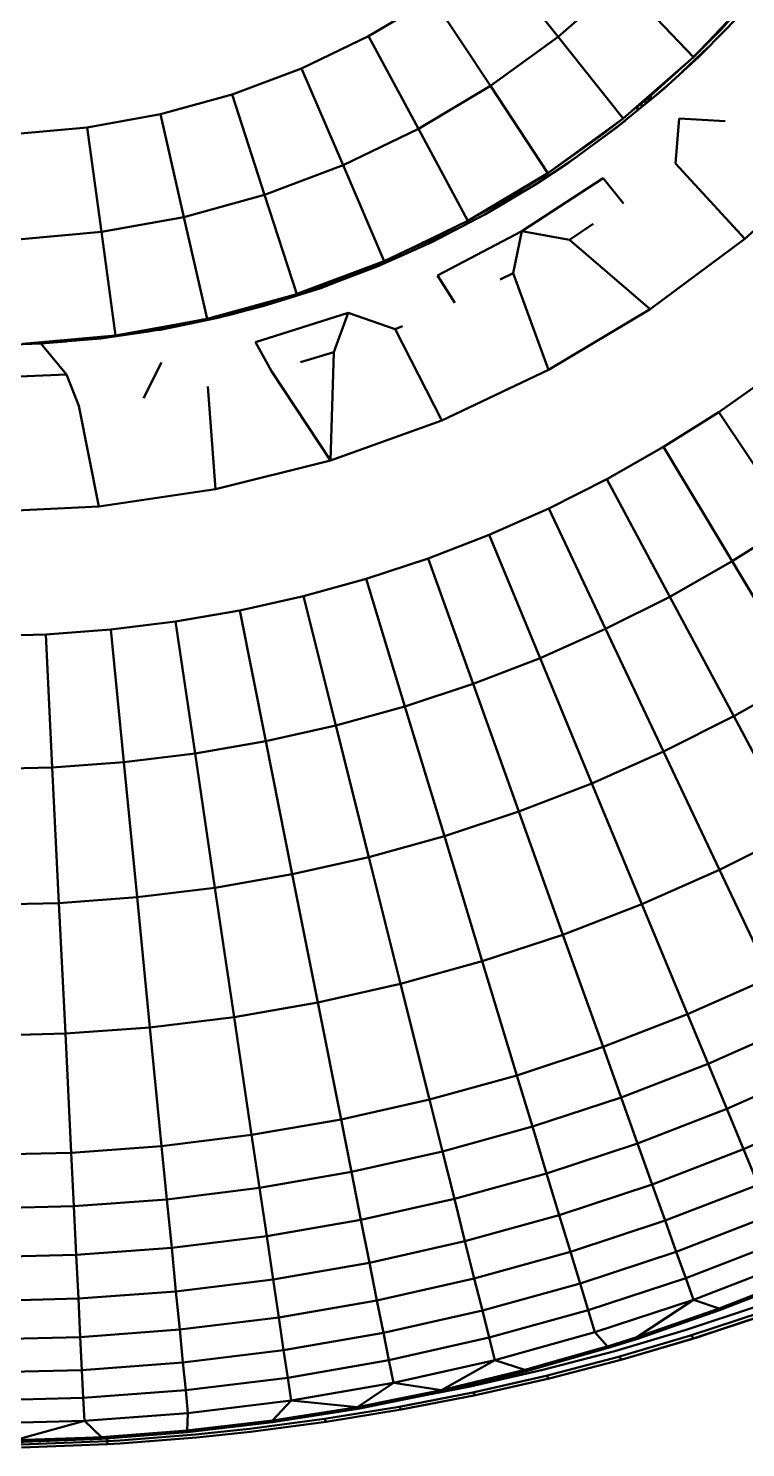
# Model space of a CAD drawing. Header units: millimetres. Extents: x -232 to 1390, y -69 to 653.
# Drawn here: x 170.6 to 197.3, y 50.1 to 103 of the extents above; entities that cross this region are included whole.
import ezdxf

# ---------------------------------------------------------------- set-up
doc = ezdxf.new("R2010")
doc.units = ezdxf.units.MM
doc.layers.add('Видимый контур (ГОСТ)', color=7, linetype='Continuous', lineweight=50)

msp = doc.modelspace()

# ---------------------------------------------------------------- linework, layer by layer
at = {"layer": 'Видимый контур (ГОСТ)'}
for p, q in [((190.339, 102.7), (187.889, 105.772)), ((192.692, 104.756), (190.339, 102.7)), ((192.692, 104.756), (195.382, 101.942)), ((185.647, 104.143), (183.267, 102.721)), ((187.811, 100.864), (185.647, 104.143)), ((195.382, 101.942), (196.901, 103.53)), ((196.439, 102.992), (196.901, 103.53)), ((197.153, 103.548), (196.597, 102.983)), ((180.77, 101.518), (183.267, 102.721)), ((185.129, 99.261), (183.267, 102.721)), ((190.339, 102.7), (187.811, 100.864)), ((190.339, 102.7), (192.766, 99.656)), ((196.439, 102.992), (195.382, 101.942)), ((195.425, 101.983), (196.439, 102.992)), ((196.585, 102.971), (195.579, 101.95)), ((196.597, 102.983), (196.585, 102.971)), ((195.916, 102.293), (194.949, 101.373)), ((193.361, 100.176), (195.382, 101.942)), ((193.669, 100.398), (195.305, 101.874)), ((195.579, 101.95), (194.278, 100.759)), ((195.407, 101.966), (195.425, 101.983)), ((195.412, 101.971), (195.425, 101.983)), ((178.175, 100.544), (180.77, 101.518)), ((182.314, 97.906), (180.77, 101.518)), ((187.811, 100.864), (185.129, 99.261)), ((189.956, 97.615), (187.811, 100.864)), ((194.052, 100.573), (192.928, 99.646)), ((194.468, 100.933), (193.839, 100.398)), ((194.278, 100.759), (194.052, 100.573)), ((175.503, 99.807), (178.175, 100.544)), ((179.389, 96.808), (178.175, 100.544)), ((192.766, 99.656), (193.361, 100.176)), ((193.059, 99.912), (193.669, 100.398)), ((193.297, 100.102), (193.297, 99.95)), ((193.669, 100.398), (193.446, 100.25)), ((193.451, 100.225), (193.451, 100.078)), ((193.591, 100.336), (193.591, 100.193)), ((193.701, 100.427), (193.701, 100.284)), ((193.772, 100.492), (193.772, 100.343)), ((193.797, 100.514), (193.797, 100.363)), ((172.775, 99.312), (175.503, 99.807)), ((176.377, 95.977), (175.503, 99.807)), ((189.956, 97.615), (192.766, 99.656)), ((191.823, 98.927), (192.766, 99.656)), ((192.846, 99.579), (191.957, 98.901)), ((192.928, 99.646), (192.55, 99.335)), ((194.715, 97.967), (194.849, 99.646)), ((194.849, 99.646), (196.56, 99.557)), ((170.014, 99.064), (172.775, 99.312)), ((173.303, 95.419), (172.775, 99.312)), ((185.129, 99.261), (182.314, 97.906)), ((185.129, 99.261), (186.974, 95.833)), ((192.55, 99.335), (191.301, 98.421)), ((190.073, 97.699), (191.823, 98.927)), ((191.073, 98.426), (191.823, 98.927)), ((182.314, 97.906), (179.389, 96.808)), ((182.314, 97.906), (183.844, 94.326)), ((190.74, 98.01), (189.528, 97.21)), ((191.051, 98.238), (190.271, 97.712)), ((191.301, 98.421), (190.74, 98.01)), ((197.305, 95.168), (194.715, 97.967)), ((200.573, 98.13), (197.305, 95.168)), ((192.016, 97.421), (188.985, 95.455)), ((189.154, 97.118), (189.886, 97.568)), ((189.427, 97.298), (189.956, 97.615)), ((190.271, 97.712), (189.519, 97.205)), ((189.886, 97.568), (189.82, 97.533)), ((189.886, 97.568), (189.928, 97.598)), ((192.016, 97.421), (192.777, 96.487)), ((186.974, 95.833), (189.427, 97.298)), ((188.698, 96.818), (189.427, 97.298)), ((189.528, 97.21), (188.859, 96.812)), ((179.389, 96.808), (176.377, 95.977)), ((179.389, 96.808), (180.592, 93.105)), ((188.698, 96.818), (186.974, 95.833)), ((187.479, 96.121), (187.869, 96.33)), ((188.362, 96.517), (187.606, 96.068)), ((187.655, 96.222), (187.869, 96.33)), ((187.869, 96.33), (188.698, 96.818)), ((188.859, 96.812), (188.362, 96.517)), ((176.377, 95.977), (173.303, 95.419)), ((177.243, 92.181), (176.377, 95.977)), ((185.151, 94.955), (186.974, 95.833)), ((187.606, 96.068), (185.624, 95.04)), ((187.719, 96.135), (187.031, 95.772)), ((173.303, 95.419), (170.191, 95.139)), ((173.303, 95.419), (173.825, 91.561)), ((187.031, 95.772), (185.624, 95.04)), ((185.785, 95.219), (186.593, 95.649)), ((188.985, 95.455), (185.839, 93.795)), ((188.658, 93.887), (188.985, 95.455)), ((188.985, 95.455), (190.755, 95.125)), ((191.639, 95.721), (190.755, 95.125)), ((183.844, 94.326), (185.151, 94.955)), ((184.299, 94.524), (185.151, 94.955)), ((185.316, 94.902), (184.461, 94.519)), ((184.634, 94.693), (185.785, 95.219)), ((185.343, 94.919), (184.705, 94.628)), ((185.785, 95.219), (185.295, 95.024)), ((185.624, 95.04), (185.316, 94.902)), ((185.735, 95.097), (185.343, 94.919)), ((193.763, 92.541), (190.755, 95.125)), ((197.305, 95.168), (193.763, 92.541)), ((180.632, 93.12), (183.844, 94.326)), ((181.426, 93.386), (183.635, 94.237)), ((184.461, 94.519), (183.583, 94.126)), ((183.635, 94.237), (183.817, 94.315)), ((184.299, 94.524), (183.844, 94.326)), ((181.426, 93.386), (182.976, 94)), ((182.081, 93.556), (183.609, 94.142)), ((183.583, 94.126), (182.081, 93.556)), ((183.688, 94.173), (183.609, 94.142)), ((185.839, 93.795), (186.49, 92.774)), ((188.658, 93.887), (188.181, 93.642)), ((188.658, 93.887), (189.98, 90.274)), ((181.483, 93.329), (179.809, 92.802)), ((181.736, 93.425), (180.689, 93.079)), ((180.885, 93.215), (181.426, 93.386)), ((181.426, 93.386), (181.125, 93.305)), ((182.081, 93.556), (181.483, 93.329)), ((177.243, 92.181), (180.592, 93.105)), ((177.243, 92.181), (179.644, 92.81)), ((178.046, 92.391), (179.173, 92.673)), ((179.594, 92.735), (178.188, 92.359)), ((179.327, 92.651), (178.741, 92.499)), ((179.173, 92.673), (179.644, 92.81)), ((179.809, 92.802), (179.327, 92.651)), ((179.644, 92.81), (180.592, 93.105)), ((180.592, 93.105), (180.632, 93.12)), ((175.087, 91.765), (176.882, 92.1)), ((177.683, 92.225), (175.493, 91.775)), ((175.902, 91.937), (177.243, 92.181)), ((177.691, 92.227), (176.344, 91.95)), ((176.882, 92.1), (176.438, 92.035)), ((176.882, 92.1), (177.103, 92.155)), ((176.882, 92.1), (177.083, 92.152)), ((178.741, 92.499), (177.683, 92.225)), ((178.188, 92.359), (177.683, 92.225)), ((182.503, 92.402), (179.055, 91.316)), ((181.975, 90.942), (182.503, 92.402)), ((184.258, 91.79), (182.503, 92.402)), ((193.763, 92.541), (189.98, 90.274)), ((171.066, 91.312), (173.825, 91.561)), ((174.484, 91.628), (173.278, 91.452)), ((174.974, 91.699), (173.281, 91.452)), ((174.484, 91.628), (173.281, 91.452)), ((173.825, 91.561), (175.902, 91.937)), ((174.807, 91.706), (173.825, 91.561)), ((174.443, 91.652), (174.554, 91.666)), ((174.974, 91.699), (174.484, 91.628)), ((174.554, 91.666), (174.807, 91.706)), ((174.807, 91.706), (175.902, 91.937)), ((175.339, 91.752), (174.974, 91.699)), ((175.493, 91.775), (175.339, 91.752)), ((176.344, 91.95), (175.491, 91.775)), ((184.534, 91.912), (184.258, 91.79)), ((185.994, 88.388), (184.258, 91.79)), ((171.048, 91.257), (170.037, 91.227)), ((170.365, 91.249), (171.066, 91.312)), ((170.795, 91.288), (172.208, 91.375)), ((172.001, 91.34), (171.046, 91.257)), ((171.905, 91.332), (171.048, 91.257)), ((172.004, 90.105), (171.048, 91.257)), ((172.208, 91.375), (171.586, 91.359)), ((173.281, 91.452), (171.905, 91.332)), ((172.208, 91.375), (173.375, 91.52)), ((172.208, 91.375), (173.266, 91.51)), ((179.645, 90.23), (179.055, 91.316)), ((174.876, 89.226), (175.545, 90.55)), ((181.975, 90.942), (180.732, 90.562)), ((181.975, 90.942), (181.842, 86.903)), ((172.004, 90.105), (168.797, 89.968)), ((172.458, 88.937), (172.004, 90.105)), ((181.842, 86.903), (179.645, 90.23)), ((189.98, 90.274), (185.994, 88.388)), ((198.316, 90.104), (196.327, 88.704)), ((177.274, 89.657), (177.564, 85.831)), ((173.202, 85.184), (172.458, 88.937)), ((185.994, 88.388), (181.842, 86.903)), ((194.272, 87.402), (196.327, 88.704)), ((199.089, 84.57), (196.327, 88.704)), ((192.156, 86.204), (194.272, 87.402)), ((196.828, 83.138), (194.272, 87.402)), ((181.842, 86.903), (177.564, 85.831)), ((177.564, 85.831), (173.202, 85.184)), ((192.156, 86.204), (189.984, 85.11)), ((194.499, 81.819), (192.156, 86.204)), ((173.202, 85.184), (168.797, 84.968)), ((189.984, 85.11), (187.76, 84.124)), ((192.109, 80.616), (189.984, 85.11)), ((196.828, 83.138), (199.089, 84.57)), ((185.491, 83.249), (187.76, 84.124)), ((189.663, 79.531), (187.76, 84.124)), ((183.181, 82.486), (185.491, 83.249)), ((187.166, 78.568), (185.491, 83.249)), ((194.499, 81.819), (196.828, 83.138)), ((199.428, 78.8), (196.828, 83.138)), ((183.181, 82.486), (180.837, 81.837)), ((184.624, 77.729), (183.181, 82.486)), ((180.837, 81.837), (178.464, 81.304)), ((182.045, 77.015), (180.837, 81.837)), ((194.499, 81.819), (192.109, 80.616)), ((196.884, 77.359), (194.499, 81.819)), ((176.068, 80.889), (178.464, 81.304)), ((179.434, 76.429), (178.464, 81.304)), ((173.654, 80.591), (171.228, 80.412)), ((173.654, 80.591), (176.068, 80.889)), ((174.141, 75.644), (173.654, 80.591)), ((176.797, 75.971), (176.068, 80.889)), ((192.109, 80.616), (189.663, 79.531)), ((194.272, 76.044), (192.109, 80.616)), ((171.228, 80.412), (168.797, 80.352)), ((171.472, 75.447), (171.228, 80.412)), ((187.166, 78.568), (189.663, 79.531)), ((191.598, 74.859), (189.663, 79.531)), ((184.624, 77.729), (187.166, 78.568)), ((188.87, 73.806), (187.166, 78.568)), ((196.884, 77.359), (199.428, 78.8)), ((184.624, 77.729), (182.045, 77.015)), ((186.093, 72.889), (184.624, 77.729)), ((196.884, 77.359), (194.272, 76.044)), ((199.182, 73.059), (196.884, 77.359)), ((182.045, 77.015), (179.434, 76.429)), ((183.274, 72.109), (182.045, 77.015)), ((176.797, 75.971), (179.434, 76.429)), ((180.421, 71.468), (179.434, 76.429)), ((174.141, 75.644), (176.797, 75.971)), ((177.539, 70.968), (176.797, 75.971)), ((194.272, 76.044), (191.598, 74.859)), ((196.356, 71.637), (194.272, 76.044)), ((171.472, 75.447), (168.797, 75.381)), ((174.141, 75.644), (171.472, 75.447)), ((171.72, 70.395), (171.472, 75.447)), ((174.637, 70.61), (174.141, 75.644)), ((188.87, 73.806), (191.598, 74.859)), ((193.464, 70.355), (191.598, 74.859)), ((186.093, 72.889), (188.87, 73.806)), ((190.512, 69.216), (188.87, 73.806)), ((199.182, 73.059), (196.356, 71.637)), ((186.093, 72.889), (183.274, 72.109)), ((187.508, 68.224), (186.093, 72.889)), ((183.274, 72.109), (180.421, 71.468)), ((184.459, 67.38), (183.274, 72.109)), ((177.539, 70.968), (180.421, 71.468)), ((181.372, 66.687), (180.421, 71.468)), ((196.356, 71.637), (193.464, 70.355)), ((198.257, 67.618), (196.356, 71.637)), ((174.637, 70.61), (177.539, 70.968)), ((178.255, 66.146), (177.539, 70.968)), ((171.72, 70.395), (168.797, 70.323)), ((174.637, 70.61), (171.72, 70.395)), ((171.96, 65.526), (171.72, 70.395)), ((175.115, 65.759), (174.637, 70.61)), ((190.512, 69.216), (193.464, 70.355)), ((195.165, 66.247), (193.464, 70.355)), ((187.508, 68.224), (190.512, 69.216)), ((192.01, 65.03), (190.512, 69.216)), ((187.508, 68.224), (184.459, 67.38)), ((188.798, 63.969), (187.508, 68.224)), ((184.459, 67.38), (181.372, 66.687)), ((185.539, 63.067), (184.459, 67.38)), ((198.257, 67.618), (195.165, 66.247)), ((178.255, 66.146), (181.372, 66.687)), ((182.239, 62.326), (181.372, 66.687)), ((192.01, 65.03), (195.165, 66.247)), ((195.93, 64.402), (195.165, 66.247)), ((175.115, 65.759), (171.96, 65.526)), ((175.115, 65.759), (178.255, 66.146)), ((175.551, 61.334), (175.115, 65.759)), ((178.907, 61.748), (178.255, 66.146)), ((199.111, 65.812), (195.93, 64.402)), ((171.96, 65.526), (168.797, 65.448)), ((172.178, 61.085), (171.96, 65.526)), ((188.798, 63.969), (192.01, 65.03)), ((192.683, 63.149), (192.01, 65.03)), ((192.683, 63.149), (195.93, 64.402)), ((196.626, 62.72), (195.93, 64.402)), ((199.889, 64.166), (196.626, 62.72)), ((188.798, 63.969), (185.539, 63.067)), ((189.378, 62.058), (188.798, 63.969)), ((185.539, 63.067), (182.239, 62.326)), ((186.024, 61.13), (185.539, 63.067)), ((189.378, 62.058), (192.683, 63.149)), ((193.296, 61.435), (192.683, 63.149)), ((193.296, 61.435), (196.626, 62.72)), ((197.25, 61.214), (196.626, 62.72)), ((200.586, 62.693), (197.25, 61.214)), ((178.907, 61.748), (182.239, 62.326)), ((182.629, 60.367), (182.239, 62.326)), ((189.378, 62.058), (186.024, 61.13)), ((189.907, 60.316), (189.378, 62.058)), ((175.551, 61.334), (178.907, 61.748)), ((179.2, 59.772), (178.907, 61.748)), ((189.907, 60.316), (193.296, 61.435)), ((193.845, 59.901), (193.296, 61.435)), ((172.178, 61.085), (168.797, 61.002)), ((175.551, 61.334), (172.178, 61.085)), ((172.276, 59.09), (172.178, 61.085)), ((175.746, 59.346), (175.551, 61.334)), ((186.024, 61.13), (182.629, 60.367)), ((186.467, 59.364), (186.024, 61.13)), ((193.845, 59.901), (197.25, 61.214)), ((197.798, 59.891), (197.25, 61.214)), ((179.2, 59.772), (182.629, 60.367)), ((182.984, 58.582), (182.629, 60.367)), ((189.907, 60.316), (186.467, 59.364)), ((190.38, 58.756), (189.907, 60.316)), ((190.38, 58.756), (193.845, 59.901)), ((194.327, 58.553), (193.845, 59.901)), ((194.327, 58.553), (197.798, 59.891)), ((175.746, 59.346), (172.276, 59.09)), ((175.746, 59.346), (179.2, 59.772)), ((175.925, 57.535), (175.746, 59.346)), ((179.467, 57.972), (179.2, 59.772)), ((186.467, 59.364), (182.984, 58.582)), ((186.863, 57.783), (186.467, 59.364)), ((172.276, 59.09), (168.797, 59.005)), ((172.365, 57.272), (172.276, 59.09)), ((190.38, 58.756), (186.863, 57.783)), ((190.795, 57.386), (190.38, 58.756)), ((194.742, 57.393), (198.269, 58.753)), ((179.467, 57.972), (182.984, 58.582)), ((183.302, 56.983), (182.984, 58.582)), ((190.795, 57.386), (194.327, 58.553)), ((194.742, 57.393), (194.327, 58.553)), ((175.925, 57.535), (179.467, 57.972)), ((179.707, 56.359), (179.467, 57.972)), ((186.863, 57.783), (183.302, 56.983)), ((187.211, 56.394), (186.863, 57.783)), ((195.093, 56.414), (198.667, 57.793)), ((172.365, 57.272), (168.797, 57.184)), ((175.925, 57.535), (172.365, 57.272)), ((172.445, 55.644), (172.365, 57.272)), ((176.085, 55.913), (175.925, 57.535)), ((190.795, 57.386), (187.211, 56.394)), ((191.153, 56.207), (190.795, 57.386)), ((191.153, 56.207), (194.742, 57.393)), ((195.093, 56.414), (194.742, 57.393)), ((179.707, 56.359), (183.302, 56.983)), ((183.581, 55.579), (183.302, 56.983)), ((195.382, 55.604), (198.996, 56.998)), ((176.085, 55.913), (179.707, 56.359)), ((179.917, 54.943), (179.707, 56.359)), ((187.211, 56.394), (183.581, 55.579)), ((187.51, 55.199), (187.211, 56.394)), ((191.153, 56.207), (187.51, 55.199)), ((191.455, 55.212), (191.153, 56.207)), ((191.455, 55.212), (195.093, 56.414)), ((195.382, 55.604), (195.093, 56.414)), ((196.338, 55.272), (199.24, 56.41)), ((196.36, 55.211), (199.363, 56.388)), ((172.445, 55.644), (168.797, 55.554)), ((176.085, 55.913), (172.445, 55.644)), ((172.515, 54.214), (172.445, 55.644)), ((176.225, 54.488), (176.085, 55.913)), ((179.917, 54.943), (183.581, 55.579)), ((183.822, 54.37), (183.581, 55.579)), ((191.704, 54.39), (195.382, 55.604)), ((193.277, 54.213), (195.382, 55.604)), ((195.382, 55.604), (196.338, 55.272)), ((187.51, 55.199), (183.822, 54.37)), ((187.763, 54.191), (187.51, 55.199)), ((191.455, 55.212), (187.763, 54.191)), ((191.704, 54.39), (191.455, 55.212)), ((193.297, 54.151), (196.36, 55.211)), ((197.738, 55.354), (195.108, 54.478)), ((197.92, 55.143), (195.271, 54.264)), ((198.077, 55.051), (195.412, 54.168)), ((195.594, 55.014), (196.338, 55.272)), ((196.36, 55.211), (196.338, 55.272)), ((176.225, 54.488), (179.917, 54.943)), ((180.097, 53.724), (179.917, 54.943)), ((193.277, 54.213), (195.594, 55.014)), ((197.645, 54.903), (195.846, 54.308)), ((172.515, 54.214), (168.797, 54.123)), ((176.225, 54.488), (172.515, 54.214)), ((172.576, 52.983), (172.515, 54.214)), ((176.346, 53.262), (176.225, 54.488)), ((180.097, 53.724), (183.822, 54.37)), ((184.025, 53.351), (183.822, 54.37)), ((187.763, 54.191), (184.025, 53.351)), ((187.971, 53.356), (187.763, 54.191)), ((191.704, 54.39), (187.971, 53.356)), ((191.704, 54.39), (192.179, 53.866)), ((192.179, 53.866), (193.277, 54.213)), ((192.198, 53.804), (193.297, 54.151)), ((195.108, 54.478), (192.449, 53.69)), ((195.271, 54.264), (192.594, 53.473)), ((192.719, 53.375), (195.519, 54.2)), ((195.412, 54.168), (192.719, 53.375)), ((193.297, 54.151), (193.277, 54.213)), ((195.412, 54.168), (195.271, 54.264)), ((195.412, 54.168), (195.519, 54.2)), ((195.846, 54.308), (195.519, 54.2)), ((176.346, 53.262), (180.097, 53.724)), ((180.25, 52.696), (180.097, 53.724)), ((189.094, 52.985), (191.888, 53.783)), ((189.11, 52.922), (192.198, 53.804)), ((192.449, 53.69), (189.764, 52.989)), ((192.594, 53.473), (189.89, 52.769)), ((191.888, 53.783), (192.179, 53.866)), ((192.198, 53.804), (192.179, 53.866)), ((192.719, 53.375), (192.594, 53.473)), ((172.576, 52.983), (168.797, 52.891)), ((176.346, 53.262), (172.576, 52.983)), ((172.627, 51.945), (172.576, 52.983)), ((176.448, 52.227), (176.346, 53.262)), ((180.25, 52.696), (184.025, 53.351)), ((184.192, 52.508), (184.025, 53.351)), ((187.971, 53.356), (184.192, 52.508)), ((185.983, 52.231), (187.971, 53.356)), ((185.997, 52.167), (189.11, 52.922)), ((189.764, 52.989), (187.053, 52.371)), ((187.971, 53.356), (189.094, 52.985)), ((188.123, 52.75), (189.094, 52.985)), ((189.11, 52.922), (189.094, 52.985)), ((192.719, 53.375), (189.998, 52.668)), ((176.448, 52.227), (180.25, 52.696)), ((180.376, 51.846), (180.25, 52.696)), ((180.376, 51.846), (184.192, 52.508)), ((182.849, 51.603), (184.192, 52.508)), ((184.192, 52.508), (185.983, 52.231)), ((185.983, 52.231), (188.123, 52.75)), ((189.89, 52.769), (187.16, 52.15)), ((189.998, 52.668), (187.252, 52.046)), ((189.998, 52.668), (189.89, 52.769)), ((172.627, 51.945), (168.797, 51.851)), ((176.448, 52.227), (172.627, 51.945)), ((172.669, 51.086), (172.627, 51.945)), ((176.532, 51.372), (176.448, 52.227)), ((182.849, 51.603), (184.314, 51.897)), ((182.861, 51.539), (185.997, 52.167)), ((184.314, 51.897), (185.983, 52.231)), ((187.16, 52.15), (184.406, 51.614)), ((187.252, 52.046), (184.48, 51.508)), ((187.053, 52.371), (185.589, 52.086)), ((185.997, 52.167), (185.983, 52.231)), ((187.252, 52.046), (187.16, 52.15)), ((176.532, 51.372), (172.669, 51.086)), ((176.507, 50.727), (176.532, 51.372)), ((176.532, 51.372), (180.376, 51.846)), ((179.69, 51.102), (180.376, 51.846)), ((179.699, 51.037), (182.861, 51.539)), ((182.849, 51.603), (180.376, 51.846)), ((180.468, 51.225), (182.849, 51.603)), ((184.406, 51.614), (181.628, 51.162)), ((184.48, 51.508), (181.685, 51.054)), ((182.861, 51.539), (182.849, 51.603)), ((184.48, 51.508), (184.406, 51.614)), ((172.669, 51.086), (168.797, 50.991)), ((170.077, 50.363), (172.669, 51.086)), ((172.669, 51.086), (173.302, 50.48)), ((176.514, 50.662), (179.699, 51.037)), ((176.594, 50.737), (179.69, 51.102)), ((181.628, 51.162), (178.827, 50.793)), ((181.685, 51.054), (178.866, 50.683)), ((179.69, 51.102), (180.468, 51.225)), ((179.699, 51.037), (179.69, 51.102)), ((181.685, 51.054), (181.628, 51.162)), ((170.077, 50.363), (172.7, 50.458)), ((170.078, 50.297), (173.306, 50.415)), ((173.522, 50.327), (170.317, 50.201)), ((172.7, 50.458), (173.302, 50.48)), ((173.302, 50.48), (176.507, 50.727)), ((173.306, 50.415), (173.302, 50.48)), ((173.306, 50.415), (176.514, 50.662)), ((173.516, 50.431), (173.522, 50.327)), ((173.997, 50.357), (173.522, 50.327)), ((173.522, 50.327), (173.529, 50.215)), ((176.819, 50.582), (173.997, 50.357)), ((176.846, 50.471), (174.006, 50.245)), ((176.507, 50.727), (176.594, 50.737)), ((176.514, 50.662), (176.507, 50.727)), ((178.827, 50.793), (176.819, 50.582)), ((178.866, 50.683), (176.846, 50.471)), ((173.529, 50.215), (170.319, 50.089)), ((174.006, 50.245), (173.529, 50.215))]:
    msp.add_line(p, q, dxfattribs=at)

doc.saveas('drawing.dxf')
